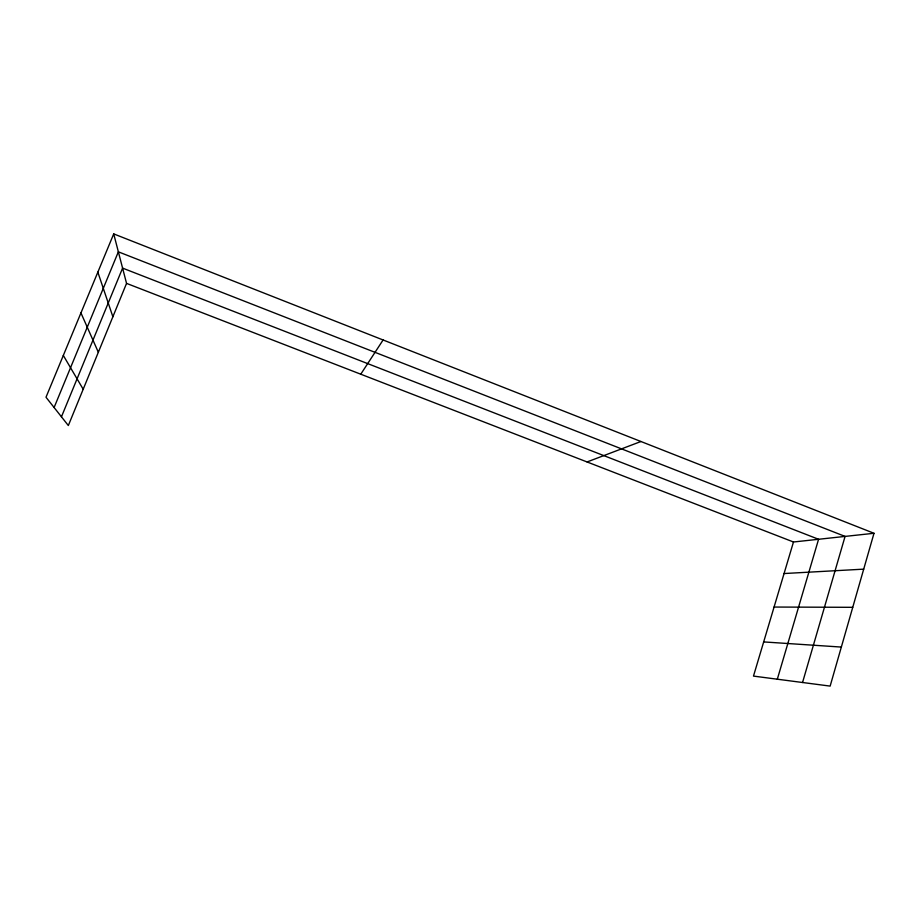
<?xml version="1.0" encoding="UTF-8"?>
<svg xmlns="http://www.w3.org/2000/svg" width="920" height="920" viewBox="0 0 920 920"><rect width="100%" height="100%" fill="white"/><g stroke="black" fill="none" stroke-linecap="round" stroke-linejoin="round"><path stroke-width="1.38" d="M874 533.278L830.139 686.101L753.48 676.096L793.477 541.995L874 533.278L113.712 233.898L46 397.233L68.333 425.534L126.546 283.383L113.712 233.898M802.55 682.502L845.077 536.406L118.358 251.827L54.107 407.514M777.319 679.202L818.57 539.281L122.59 268.111L61.456 416.817M360.766 374.21L383.099 339.974M587.075 461.955L640.941 441.508M784.07 573.539L863.707 569.146M774.077 607.05L852.748 607.315M763.681 641.918L841.34 647.07M126.546 283.383L793.477 541.995M63.319 355.453L83.191 389.252M80.948 312.926L98.337 352.279M97.842 272.17L112.873 316.767"/></g></svg>
